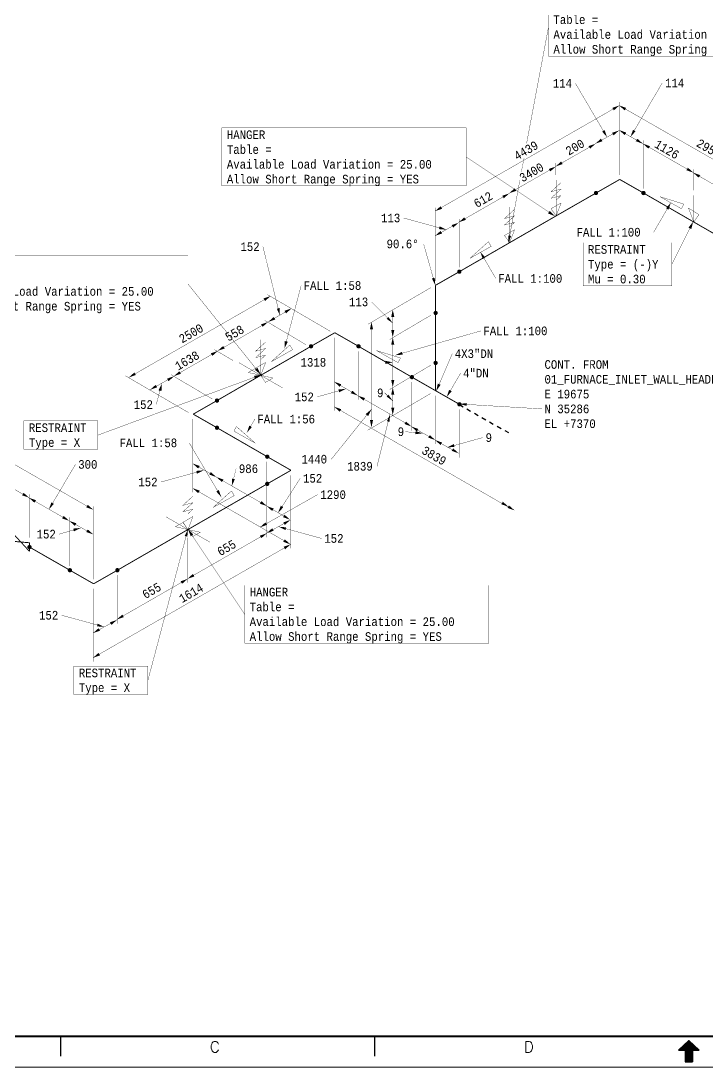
# Model space of a CAD drawing. Header units: millimetres. Extents: x 0 to 841, y 0 to 594.
# Drawn here: x 204.5 to 427, y 0 to 339.2 of the extents above; entities that cross this region are included whole.
import ezdxf

# ---------------------------------------------------------------- set-up
doc = ezdxf.new("R2010")
doc.units = ezdxf.units.MM
for name, color, linetype in [('_TITLE BLOCK', 7, 'Continuous'), ('DIM-LINES', 7, 'Continuous'), ('DIM-TEXT', 7, 'Continuous'), ('FITTINGS', 7, 'Continuous'), ('ISO-TEXT', 7, 'Continuous'), ('PIPE', 7, 'Continuous'), ('WELDS', 7, 'Continuous'), ('타이틀', 7, 'Continuous')]:
    doc.layers.add(name, color=color, linetype=linetype)
doc.styles.add('CG', font='romans.shx')
doc.styles.add('MONOTXT', font='monotxt.shx', dxfattribs={"height": 2.4})

# ---------------------------------------------------------------- blocks, each defined once
blk = doc.blocks.new('[SH1] A1 FORMAT')
at = {"color": 0}
for p, q in [((1407.9, 6.84), (1411.75, 6.84)), ((1407.97, 6.91), (1411.67, 6.91)), ((1408.05, 6.98), (1411.6, 6.98)), ((1408.12, 7.05), (1411.53, 7.05)), ((1408.19, 7.12), (1411.45, 7.12)), ((1408.27, 7.19), (1411.38, 7.19)), ((1408.34, 7.26), (1411.3, 7.26)), ((1408.42, 7.33), (1411.23, 7.33)), ((1408.49, 7.4), (1411.16, 7.4)), ((1408.56, 7.47), (1411.08, 7.47)), ((1408.64, 7.54), (1411.01, 7.54)), ((1408.71, 7.61), (1410.93, 7.61)), ((1408.79, 7.68), (1410.86, 7.68)), ((1408.86, 7.75), (1410.79, 7.75)), ((1408.93, 7.82), (1410.71, 7.82)), ((1409.01, 7.89), (1410.64, 7.89)), ((1409.08, 7.96), (1410.57, 7.96)), ((1409.15, 8.03), (1410.49, 8.03)), ((1409.23, 8.1), (1410.42, 8.1)), ((1409.3, 8.17), (1410.34, 8.17)), ((1409.38, 8.24), (1410.27, 8.24)), ((1409.45, 8.31), (1410.2, 8.31)), ((1409.52, 8.38), (1410.12, 8.38)), ((1409.6, 8.45), (1410.05, 8.45)), ((1409.67, 8.52), (1409.98, 8.52)), ((1409.74, 8.59), (1409.9, 8.59)), ((1409.82, 8.65), (1409.83, 8.65)), ((1406.57, 5.58), (1413.08, 5.58)), ((1406.64, 5.65), (1413, 5.65)), ((1406.72, 5.72), (1412.93, 5.72)), ((1406.79, 5.79), (1412.85, 5.79)), ((1406.87, 5.86), (1412.78, 5.86)), ((1406.94, 5.93), (1412.71, 5.93)), ((1407.01, 6), (1412.63, 6)), ((1407.09, 6.07), (1412.56, 6.07)), ((1407.16, 6.14), (1412.48, 6.14)), ((1407.24, 6.21), (1412.41, 6.21)), ((1407.31, 6.28), (1412.34, 6.28)), ((1407.38, 6.35), (1412.26, 6.35)), ((1407.46, 6.42), (1412.19, 6.42)), ((1407.53, 6.49), (1412.12, 6.49)), ((1407.6, 6.56), (1412.04, 6.56)), ((1407.68, 6.63), (1411.97, 6.63)), ((1407.75, 6.7), (1411.89, 6.7)), ((1407.83, 6.77), (1411.82, 6.77)), ((1408.6, 5.51), (1411.05, 5.51)), ((1408.6, 5.44), (1411.05, 5.44)), ((1408.6, 5.37), (1411.05, 5.37)), ((1408.6, 5.3), (1411.05, 5.3)), ((1408.6, 5.23), (1411.05, 5.23)), ((1408.6, 5.16), (1411.05, 5.16)), ((1408.6, 5.09), (1411.05, 5.09)), ((1408.6, 5.02), (1411.05, 5.02)), ((1408.6, 4.95), (1411.05, 4.95)), ((1408.6, 4.88), (1411.05, 4.88)), ((1408.6, 4.81), (1411.05, 4.81)), ((1408.6, 4.74), (1411.05, 4.74)), ((1408.6, 4.67), (1411.05, 4.67)), ((1408.6, 4.6), (1411.05, 4.6)), ((1408.6, 4.53), (1411.05, 4.53)), ((1408.6, 4.46), (1411.05, 4.46)), ((1408.6, 4.39), (1411.05, 4.39)), ((1408.6, 4.32), (1411.05, 4.32)), ((1408.6, 4.25), (1411.05, 4.25)), ((1408.6, 4.18), (1411.05, 4.18)), ((1408.6, 4.11), (1411.05, 4.11)), ((1408.6, 4.04), (1411.05, 4.04)), ((1408.6, 3.97), (1411.05, 3.97)), ((1408.6, 3.9), (1411.05, 3.9)), ((1408.6, 3.83), (1411.05, 3.83)), ((1408.6, 3.76), (1411.05, 3.76)), ((1408.6, 3.69), (1411.05, 3.69)), ((1408.6, 3.62), (1411.05, 3.62)), ((1408.6, 3.55), (1411.05, 3.55)), ((1408.6, 3.48), (1411.05, 3.48)), ((1408.6, 3.41), (1411.05, 3.41)), ((1408.6, 3.34), (1411.05, 3.34)), ((1408.6, 3.27), (1411.05, 3.27)), ((1408.6, 3.2), (1411.05, 3.2)), ((1408.6, 3.13), (1411.05, 3.13)), ((1408.6, 3.06), (1411.05, 3.06)), ((1408.6, 2.99), (1411.05, 2.99)), ((1408.6, 2.92), (1411.05, 2.92)), ((1408.6, 2.85), (1411.05, 2.85)), ((1408.6, 2.78), (1411.05, 2.78)), ((1408.6, 2.71), (1411.05, 2.71)), ((1408.6, 2.64), (1411.05, 2.64)), ((1408.6, 2.57), (1411.05, 2.57)), ((1408.6, 2.5), (1411.05, 2.5)), ((1408.6, 2.43), (1411.05, 2.43)), ((1408.6, 2.36), (1411.05, 2.36)), ((1408.6, 2.29), (1411.05, 2.29)), ((1408.6, 2.22), (1411.05, 2.22)), ((1408.6, 2.15), (1411.05, 2.15)), ((1408.6, 2.08), (1411.05, 2.08)), ((1408.6, 2.01), (1411.05, 2.01)), ((1408.6, 1.94), (1411.05, 1.94)), ((1408.6, 1.87), (1411.05, 1.87)), ((1408.6, 1.8), (1411.05, 1.8)), ((1408.6, 1.73), (1411.05, 1.73))]:
    blk.add_line(p, q, dxfattribs=at)
at = {"layer": '_TITLE BLOCK', "lineweight": 40}
blk.add_line((1002.54, 9.99), (1817.11, 9.99), dxfattribs=at)
at = {"layer": '_TITLE BLOCK', "linetype": 'Continuous', "lineweight": 0}
for p, q in [((988.72, 0), (1829.72, 0)), ((1829.72, 0), (989.93, 0))]:
    blk.add_line(p, q, dxfattribs=at)
at = {"layer": '타이틀', "color": 7}
for p, q in [((1206.18, 3.57), (1206.18, 9.99)), ((1308, 3.57), (1308, 9.99)), ((1409.82, 8.66), (1406.5, 5.51)), ((1409.82, 8.66), (1413.14, 5.51)), ((1406.5, 5.51), (1408.6, 5.51)), ((1408.6, 5.51), (1408.6, 1.67)), ((1411.05, 5.51), (1411.05, 1.67)), ((1411.05, 5.51), (1413.14, 5.51))]:
    blk.add_line(p, q, dxfattribs=at)
at = {"layer": '타이틀', "color": 7, "style": 'CG'}
for s, p in [('C', (1254.51, 4.73, 0)), ('D', (1356.34, 4.73, 0))]:
    blk.add_text(s, height=3.6, dxfattribs=at).set_placement(p)
blk = doc.blocks.new('block1')
at = {"layer": 'ISO-TEXT'}
blk.add_hatch(color=256, dxfattribs=at).paths.add_polyline_path([(0, -0.001), (2.4, 0.299), (2.4, -0.601)])
at = {"layer": 'ISO-TEXT', "linetype": 'ByBlock', "const_width": 0.1}
blk.add_lwpolyline([(26.8, -1.6), (0, 0)], dxfattribs=at)
blk = doc.blocks.new('block2')
at = {"layer": 'ISO-TEXT', "style": 'MONOTXT', "width": 0.8571}
for s, p in [('E 19675', (0, 0)), ('N 35286', (0, -4.8)), ('EL +7370', (0, -9.6))]:
    blk.add_text(s, height=2.8, dxfattribs=at).set_placement(p)
blk = doc.blocks.new('block3')
at = {"layer": 'ISO-TEXT'}
blk.add_hatch(color=256, dxfattribs=at).paths.add_polyline_path([(0, -0.001), (0.8, 2.299), (1.6, 1.799)])
at = {"layer": 'ISO-TEXT', "linetype": 'ByBlock', "const_width": 0.1}
blk.add_lwpolyline([(4.5, 7.7), (0, 0)], dxfattribs=at)
blk = doc.blocks.new('block4')
at = {"layer": 'ISO-TEXT'}
blk.add_hatch(color=256, dxfattribs=at).paths.add_polyline_path([(0, -0.001), (0.5, 2.399), (1.4, 1.999)])
at = {"layer": 'ISO-TEXT', "linetype": 'ByBlock', "const_width": 0.1}
blk.add_lwpolyline([(5.2, 12.1), (0, 0)], dxfattribs=at)
blk = doc.blocks.new('block5')
at = {"layer": 'ISO-TEXT'}
blk.add_hatch(color=256, dxfattribs=at).paths.add_polyline_path([(0, -0.001), (-1.1, 2.199), (-0.2, 2.399)])
at = {"layer": 'ISO-TEXT', "linetype": 'ByBlock', "const_width": 0.1}
blk.add_lwpolyline([(-3.8, 13.4), (0, 0)], dxfattribs=at)
blk = doc.blocks.new('block6')
at = {"layer": 'ISO-TEXT'}
blk.add_hatch(color=256, dxfattribs=at).paths.add_polyline_path([(0, -0.001), (1.6, -1.801), (0.8, -2.301)])
at = {"layer": 'ISO-TEXT', "linetype": 'ByBlock', "const_width": 0.1}
blk.add_lwpolyline([(5, -8.6), (0, 0)], dxfattribs=at)
blk = doc.blocks.new('block7')
at = {"layer": 'ISO-TEXT'}
blk.add_hatch(color=256, dxfattribs=at).paths.add_polyline_path([(0, 0), (-0.8, -2.3), (-1.6, -1.8)])
at = {"layer": 'ISO-TEXT', "linetype": 'ByBlock', "const_width": 0.1}
blk.add_lwpolyline([(-5.6, -9.599), (0, 0)], dxfattribs=at)
blk = doc.blocks.new('block20')
at = {"layer": 'ISO-TEXT'}
blk.add_hatch(color=256, dxfattribs=at).paths.add_polyline_path([(0, -0.001), (2.2, 1.099), (2.4, 0.199)])
at = {"layer": 'ISO-TEXT', "linetype": 'ByBlock', "const_width": 0.1}
blk.add_lwpolyline([(27.8, 7.9), (0, 0)], dxfattribs=at)
blk = doc.blocks.new('block21')
at = {"layer": 'ISO-TEXT'}
blk.add_hatch(color=256, dxfattribs=at).paths.add_polyline_path([(0, -0.001), (0.1, 2.399), (1.1, 2.199)])
at = {"layer": 'ISO-TEXT', "linetype": 'ByBlock', "const_width": 0.1}
blk.add_lwpolyline([(5.4, 20.4), (0, 0)], dxfattribs=at)
blk = doc.blocks.new('block22')
at = {"layer": 'ISO-TEXT'}
blk.add_hatch(color=256, dxfattribs=at).paths.add_polyline_path([(0, -0.001), (0.8, 2.299), (1.6, 1.799)])
at = {"layer": 'ISO-TEXT', "linetype": 'ByBlock', "const_width": 0.1}
blk.add_lwpolyline([(2.6, 4.4), (0, 0)], dxfattribs=at)
blk = doc.blocks.new('block23')
at = {"layer": 'ISO-TEXT'}
blk.add_hatch(color=256, dxfattribs=at).paths.add_polyline_path([(-0.001, -0.001), (-1.601, 1.799), (-0.801, 2.299)])
at = {"layer": 'ISO-TEXT', "linetype": 'ByBlock', "const_width": 0.1}
blk.add_lwpolyline([(-10.401, 17.6), (0, 0)], dxfattribs=at)
blk = doc.blocks.new('block31')
at = {"layer": 'ISO-TEXT', "linetype": 'ByBlock', "const_width": 0.1}
for points in [[(13, 69.999), (5.9, 32.299)], [(5.1, 27.599), (4.2, 23.099)], [(3.7, 20.299), (0, 0)]]:
    blk.add_lwpolyline(points, dxfattribs=at)
blk = doc.blocks.new('block32')
at = {"layer": 'PIPE', "linetype": 'ByBlock', "const_width": 0.3}
for points in [[(-7.7, 13.4), (-7.7, 4.4)], [(-15.4, 8.8), (-7.7, 4.4)], [(-7.7, 4.4), (0, 0)]]:
    blk.add_lwpolyline(points, dxfattribs=at)
at = {"flags": 1}
for tag in ['Tag', 'UCI', 'Pipe Ref', 'Description', 'Key']:
    blk.add_attdef(tag, (0, 0), '', height=1, dxfattribs=at)
blk = doc.blocks.new('block33')
at = {"layer": 'PIPE', "linetype": 'ByBlock', "const_width": 0.3}
blk.add_lwpolyline([(0, 1.094), (0, 0)], dxfattribs=at)
at = {"flags": 1}
for tag in ['Tag', 'UCI', 'Pipe Ref', 'Description', 'Key']:
    blk.add_attdef(tag, (0, 0), '', height=1, dxfattribs=at)
blk = doc.blocks.new('block34')
at = {"layer": 'PIPE', "linetype": 'ByBlock', "const_width": 0.3}
blk.add_lwpolyline([(0, 15.106), (0, 0)], dxfattribs=at)
at = {"flags": 1}
for tag in ['Tag', 'UCI', 'Pipe Ref', 'Description', 'Key']:
    blk.add_attdef(tag, (0, 0), '', height=1, dxfattribs=at)
blk = doc.blocks.new('block35')
at = {"layer": 'PIPE', "linetype": 'ByBlock', "const_width": 0.3}
for points in [[(7.7, 13.4), (0, 9)], [(0, 9), (0, 0)]]:
    blk.add_lwpolyline(points, dxfattribs=at)
at = {"flags": 1}
for tag in ['Tag', 'UCI', 'Pipe Ref', 'Description', 'Key']:
    blk.add_attdef(tag, (0, 0), '', height=1, dxfattribs=at)
blk = doc.blocks.new('block36')
at = {"layer": 'PIPE', "linetype": 'ByBlock', "const_width": 0.3}
blk.add_lwpolyline([(16.3, 9.4), (0, 0)], dxfattribs=at)
at = {"flags": 1}
for tag in ['Tag', 'UCI', 'Pipe Ref', 'Description', 'Key']:
    blk.add_attdef(tag, (0, 0), '', height=1, dxfattribs=at)
blk = doc.blocks.new('block37')
at = {"linetype": 'ByBlock', "const_width": 0.1}
for points in [[(1.6, 10.8), (-1.7, 7.8)], [(0, 11.6), (0, 0)], [(1.6, 8.7), (-1.7, 5.7)], [(-1.7, 7.8), (1.6, 8.7)], [(-1.7, 5.7), (1.6, 6.6)], [(1.6, 4.2), (-1.7, 2.3)], [(1.6, 6.6), (0, 5.1)], [(0, 0), (1.6, 4.2)], [(-1.7, 2.3), (0, 0)]]:
    blk.add_lwpolyline(points, dxfattribs=at)
at = {"flags": 1}
for tag in ['Tag', 'UCI', 'Pipe Ref', 'Description', 'Key']:
    blk.add_attdef(tag, (0, 0), '', height=1, dxfattribs=at)
blk = doc.blocks.new('block38')
at = {"layer": 'PIPE', "linetype": 'ByBlock', "const_width": 0.3}
blk.add_lwpolyline([(15.1, 8.7), (0, 0)], dxfattribs=at)
at = {"flags": 1}
for tag in ['Tag', 'UCI', 'Pipe Ref', 'Description', 'Key']:
    blk.add_attdef(tag, (0, 0), '', height=1, dxfattribs=at)
blk = doc.blocks.new('block39')
at = {"linetype": 'ByBlock', "const_width": 0.1}
for points in [[(1.6, 10.8), (-1.7, 7.8)], [(0, 11.6), (0, 0)], [(1.6, 8.7), (-1.7, 5.7)], [(-1.7, 7.8), (1.6, 8.7)], [(-1.7, 5.7), (1.6, 6.6)], [(1.6, 4.2), (-1.7, 2.3)], [(1.6, 6.6), (0, 5.1)], [(0, 0), (1.6, 4.2)], [(-1.7, 2.3), (0, 0)]]:
    blk.add_lwpolyline(points, dxfattribs=at)
at = {"flags": 1}
for tag in ['Tag', 'UCI', 'Pipe Ref', 'Description', 'Key']:
    blk.add_attdef(tag, (0, 0), '', height=1, dxfattribs=at)
blk = doc.blocks.new('block40')
at = {"layer": 'PIPE', "linetype": 'ByBlock', "const_width": 0.3}
blk.add_lwpolyline([(12.9, 7.4), (0, 0)], dxfattribs=at)
at = {"flags": 1}
for tag in ['Tag', 'UCI', 'Pipe Ref', 'Description', 'Key']:
    blk.add_attdef(tag, (0, 0), '', height=1, dxfattribs=at)
blk = doc.blocks.new('block41')
at = {"layer": 'PIPE', "linetype": 'ByBlock', "const_width": 0.3}
for points in [[(7.7, 4.4), (0, 0)], [(15.4, 0), (7.7, 4.4)]]:
    blk.add_lwpolyline(points, dxfattribs=at)
at = {"flags": 1}
for tag in ['Tag', 'UCI', 'Pipe Ref', 'Description', 'Key']:
    blk.add_attdef(tag, (0, 0), '', height=1, dxfattribs=at)
blk = doc.blocks.new('block42')
at = {"layer": 'PIPE', "linetype": 'ByBlock', "const_width": 0.3}
blk.add_lwpolyline([(16.3, -9.4), (0, 0)], dxfattribs=at)
at = {"flags": 1}
for tag in ['Tag', 'UCI', 'Pipe Ref', 'Description', 'Key']:
    blk.add_attdef(tag, (0, 0), '', height=1, dxfattribs=at)
blk = doc.blocks.new('block43')
at = {"linetype": 'ByBlock', "const_width": 0.1}
for points in [[(0, 8.7), (0, 0)], [(-1.7, 4.5), (0, 0)], [(1.7, 2.4), (-1.7, 4.5)], [(0, 0), (1.7, 2.4)]]:
    blk.add_lwpolyline(points, dxfattribs=at)
at = {"flags": 1}
for tag in ['Tag', 'UCI', 'Pipe Ref', 'Description', 'Key']:
    blk.add_attdef(tag, (0, 0), '', height=1, dxfattribs=at)
blk = doc.blocks.new('block44')
at = {"layer": 'PIPE', "linetype": 'ByBlock', "const_width": 0.3}
blk.add_lwpolyline([(13.4, -7.7), (0, 0)], dxfattribs=at)
at = {"flags": 1}
for tag in ['Tag', 'UCI', 'Pipe Ref', 'Description', 'Key']:
    blk.add_attdef(tag, (0, 0), '', height=1, dxfattribs=at)
blk = doc.blocks.new('block86')
at = {"layer": 'PIPE', "linetype": 'ByBlock', "const_width": 0.3}
blk.add_lwpolyline([(-17.3, 10), (0, 0)], dxfattribs=at)
at = {"flags": 1}
for tag in ['Tag', 'UCI', 'Pipe Ref', 'Description', 'Key']:
    blk.add_attdef(tag, (0, 0), '', height=1, dxfattribs=at)
blk = doc.blocks.new('block87')
at = {"layer": 'PIPE', "linetype": 'ByBlock', "const_width": 0.3}
for points in [[(-15.4, 0), (-7.7, 4.4)], [(-7.7, 4.4), (0, 0)]]:
    blk.add_lwpolyline(points, dxfattribs=at)
at = {"flags": 1}
for tag in ['Tag', 'UCI', 'Pipe Ref', 'Description', 'Key']:
    blk.add_attdef(tag, (0, 0), '', height=1, dxfattribs=at)
blk = doc.blocks.new('block88')
at = {"layer": 'PIPE', "linetype": 'ByBlock', "const_width": 0.3}
blk.add_lwpolyline([(-16.3, -9.4), (0, 0)], dxfattribs=at)
at = {"flags": 1}
for tag in ['Tag', 'UCI', 'Pipe Ref', 'Description', 'Key']:
    blk.add_attdef(tag, (0, 0), '', height=1, dxfattribs=at)
blk = doc.blocks.new('block89')
at = {"linetype": 'ByBlock', "const_width": 0.1}
for points in [[(1.5, -2.3), (0, 0)], [(0, 0), (4, -0.9)], [(7.1, -4.1), (0, 0)], [(4, -0.9), (1.5, -2.3)]]:
    blk.add_lwpolyline(points, dxfattribs=at)
at = {"flags": 1}
for tag in ['Tag', 'UCI', 'Pipe Ref', 'Description', 'Key']:
    blk.add_attdef(tag, (0, 0), '', height=1, dxfattribs=at)
blk = doc.blocks.new('block90')
at = {"linetype": 'ByBlock', "const_width": 0.1}
for points in [[(-7.1, 4.1), (0, 0)], [(-1.6, 2.3), (-4.1, 0.9)], [(-4.1, 0.9), (0, 0)], [(0, 0), (-1.6, 2.3)]]:
    blk.add_lwpolyline(points, dxfattribs=at)
at = {"flags": 1}
for tag in ['Tag', 'UCI', 'Pipe Ref', 'Description', 'Key']:
    blk.add_attdef(tag, (0, 0), '', height=1, dxfattribs=at)
blk = doc.blocks.new('block91')
at = {"linetype": 'ByBlock', "const_width": 0.1}
for points in [[(1.6, 10.8), (-1.7, 7.8)], [(0, 11.6), (0, 0)], [(1.6, 8.7), (-1.7, 5.7)], [(-1.7, 7.8), (1.6, 8.7)], [(-1.7, 5.7), (1.6, 6.6)], [(1.6, 4.2), (-1.7, 2.3)], [(1.6, 6.6), (0, 5.1)], [(0, 0), (1.6, 4.2)], [(-1.7, 2.3), (0, 0)]]:
    blk.add_lwpolyline(points, dxfattribs=at)
at = {"flags": 1}
for tag in ['Tag', 'UCI', 'Pipe Ref', 'Description', 'Key']:
    blk.add_attdef(tag, (0, 0), '', height=1, dxfattribs=at)
blk = doc.blocks.new('block92')
at = {"layer": 'PIPE', "linetype": 'ByBlock', "const_width": 0.3}
blk.add_lwpolyline([(-14.2, -8.2), (0, 0)], dxfattribs=at)
at = {"flags": 1}
for tag in ['Tag', 'UCI', 'Pipe Ref', 'Description', 'Key']:
    blk.add_attdef(tag, (0, 0), '', height=1, dxfattribs=at)
blk = doc.blocks.new('block93')
at = {"layer": 'PIPE', "linetype": 'ByBlock', "const_width": 0.3}
for points in [[(-7.7, -4.4), (0, 0)], [(0, -8.8), (-7.7, -4.4)]]:
    blk.add_lwpolyline(points, dxfattribs=at)
at = {"flags": 1}
for tag in ['Tag', 'UCI', 'Pipe Ref', 'Description', 'Key']:
    blk.add_attdef(tag, (0, 0), '', height=1, dxfattribs=at)
blk = doc.blocks.new('block94')
at = {"layer": 'PIPE', "linetype": 'ByBlock', "const_width": 0.3}
blk.add_lwpolyline([(16.3, -9.4), (0, 0)], dxfattribs=at)
at = {"flags": 1}
for tag in ['Tag', 'UCI', 'Pipe Ref', 'Description', 'Key']:
    blk.add_attdef(tag, (0, 0), '', height=1, dxfattribs=at)
blk = doc.blocks.new('block95')
at = {"layer": 'PIPE', "linetype": 'ByBlock', "const_width": 0.3}
for points in [[(7.7, -4.4), (0, 0)], [(0, -8.8), (7.7, -4.4)]]:
    blk.add_lwpolyline(points, dxfattribs=at)
at = {"flags": 1}
for tag in ['Tag', 'UCI', 'Pipe Ref', 'Description', 'Key']:
    blk.add_attdef(tag, (0, 0), '', height=1, dxfattribs=at)
blk = doc.blocks.new('block96')
at = {"layer": 'PIPE', "linetype": 'ByBlock', "const_width": 0.3}
blk.add_lwpolyline([(-25.7, -14.8), (0, 0)], dxfattribs=at)
at = {"flags": 1}
for tag in ['Tag', 'UCI', 'Pipe Ref', 'Description', 'Key']:
    blk.add_attdef(tag, (0, 0), '', height=1, dxfattribs=at)
blk = doc.blocks.new('block97')
at = {"linetype": 'ByBlock', "const_width": 0.1}
for points in [[(1.5, -2.3), (0, 0)], [(0, 0), (4, -0.9)], [(7.1, -4.1), (0, 0)], [(4, -0.9), (1.5, -2.3)]]:
    blk.add_lwpolyline(points, dxfattribs=at)
at = {"flags": 1}
for tag in ['Tag', 'UCI', 'Pipe Ref', 'Description', 'Key']:
    blk.add_attdef(tag, (0, 0), '', height=1, dxfattribs=at)
blk = doc.blocks.new('block98')
at = {"linetype": 'ByBlock', "const_width": 0.1}
for points in [[(-7.1, 4.1), (0, 0)], [(-1.6, 2.3), (-4.1, 0.9)], [(-4.1, 0.9), (0, 0)], [(0, 0), (-1.6, 2.3)]]:
    blk.add_lwpolyline(points, dxfattribs=at)
at = {"flags": 1}
for tag in ['Tag', 'UCI', 'Pipe Ref', 'Description', 'Key']:
    blk.add_attdef(tag, (0, 0), '', height=1, dxfattribs=at)
blk = doc.blocks.new('block99')
at = {"linetype": 'ByBlock', "const_width": 0.1}
for points in [[(1.6, 10.8), (-1.7, 7.8)], [(0, 11.6), (0, 0)], [(1.6, 8.7), (-1.7, 5.7)], [(-1.7, 7.8), (1.6, 8.7)], [(-1.7, 5.7), (1.6, 6.6)], [(1.6, 4.2), (-1.7, 2.3)], [(1.6, 6.6), (0, 5.1)], [(0, 0), (1.6, 4.2)], [(-1.7, 2.3), (0, 0)]]:
    blk.add_lwpolyline(points, dxfattribs=at)
at = {"flags": 1}
for tag in ['Tag', 'UCI', 'Pipe Ref', 'Description', 'Key']:
    blk.add_attdef(tag, (0, 0), '', height=1, dxfattribs=at)
blk = doc.blocks.new('block100')
at = {"layer": 'PIPE', "linetype": 'ByBlock', "const_width": 0.3}
blk.add_lwpolyline([(-17.481, -10.076), (0, 0)], dxfattribs=at)
at = {"flags": 1}
for tag in ['Tag', 'UCI', 'Pipe Ref', 'Description', 'Key']:
    blk.add_attdef(tag, (0, 0), '', height=1, dxfattribs=at)
blk = doc.blocks.new('block101')
at = {"layer": 'PIPE', "linetype": 'ByBlock', "const_width": 0.3}
blk.add_lwpolyline([(-5.419, -3.124), (0, 0)], dxfattribs=at)
at = {"flags": 1}
for tag in ['Tag', 'UCI', 'Pipe Ref', 'Description', 'Key']:
    blk.add_attdef(tag, (0, 0), '', height=1, dxfattribs=at)
blk = doc.blocks.new('block102')
at = {"layer": 'PIPE', "linetype": 'ByBlock', "const_width": 0.3}
for points in [[(-15.4, 0), (-7.7, -4.4)], [(-7.7, -4.4), (0, 0)]]:
    blk.add_lwpolyline(points, dxfattribs=at)
at = {"flags": 1}
for tag in ['Tag', 'UCI', 'Pipe Ref', 'Description', 'Key']:
    blk.add_attdef(tag, (0, 0), '', height=1, dxfattribs=at)
blk = doc.blocks.new('block103')
at = {"layer": 'PIPE', "linetype": 'ByBlock', "const_width": 0.3}
blk.add_lwpolyline([(-13.1, 7.5), (0, 0)], dxfattribs=at)
at = {"flags": 1}
for tag in ['Tag', 'UCI', 'Pipe Ref', 'Description', 'Key']:
    blk.add_attdef(tag, (0, 0), '', height=1, dxfattribs=at)
blk = doc.blocks.new('block104')
at = {"layer": 'FITTINGS', "linetype": 'ByBlock', "const_width": 0.3}
for points in [[(-5.7, 4.8), (-5.7, 1.9)], [(0, -1.4), (-5.7, 4.8)], [(-5.7, 1.9), (0, 1.4)], [(0, 1.4), (0, 0)], [(0, 0), (0, -1.4)]]:
    blk.add_lwpolyline(points, dxfattribs=at)
at = {"flags": 1}
for tag in ['Tag', 'UCI', 'Pipe Ref', 'Description', 'Key']:
    blk.add_attdef(tag, (0, 0), '', height=1, dxfattribs=at)
blk = doc.blocks.new('block134')
at = {"layer": 'WELDS'}
h = blk.add_hatch(color=256, dxfattribs=at)
edge = h.paths.add_edge_path(flags=0)
edge.add_arc((0, 0), 0.7, 0, 360)
at = {"flags": 1}
for tag in ['Tag', 'UCI', 'Pipe Ref', 'Description', 'Key']:
    blk.add_attdef(tag, (0, 0), '', height=1, dxfattribs=at)
blk = doc.blocks.new('block135')
at = {"layer": 'WELDS'}
h = blk.add_hatch(color=256, dxfattribs=at)
edge = h.paths.add_edge_path(flags=0)
edge.add_arc((0, 0), 0.7, 0, 360)
at = {"flags": 1}
for tag in ['Tag', 'UCI', 'Pipe Ref', 'Description', 'Key']:
    blk.add_attdef(tag, (0, 0), '', height=1, dxfattribs=at)
blk = doc.blocks.new('block136')
at = {"layer": 'WELDS'}
h = blk.add_hatch(color=256, dxfattribs=at)
edge = h.paths.add_edge_path(flags=0)
edge.add_arc((0, 0), 0.7, 0, 360)
at = {"flags": 1}
for tag in ['Tag', 'UCI', 'Pipe Ref', 'Description', 'Key']:
    blk.add_attdef(tag, (0, 0), '', height=1, dxfattribs=at)
blk = doc.blocks.new('block137')
at = {"layer": 'WELDS'}
h = blk.add_hatch(color=256, dxfattribs=at)
edge = h.paths.add_edge_path(flags=0)
edge.add_arc((0, 0), 0.7, 0, 360)
at = {"flags": 1}
for tag in ['Tag', 'UCI', 'Pipe Ref', 'Description', 'Key']:
    blk.add_attdef(tag, (0, 0), '', height=1, dxfattribs=at)
blk = doc.blocks.new('block138')
at = {"layer": 'WELDS'}
h = blk.add_hatch(color=256, dxfattribs=at)
edge = h.paths.add_edge_path(flags=0)
edge.add_arc((0, 0), 0.7, 0, 360)
at = {"flags": 1}
for tag in ['Tag', 'UCI', 'Pipe Ref', 'Description', 'Key']:
    blk.add_attdef(tag, (0, 0), '', height=1, dxfattribs=at)
blk = doc.blocks.new('block139')
at = {"layer": 'WELDS'}
h = blk.add_hatch(color=256, dxfattribs=at)
edge = h.paths.add_edge_path(flags=0)
edge.add_arc((0, 0), 0.7, 0, 360)
at = {"flags": 1}
for tag in ['Tag', 'UCI', 'Pipe Ref', 'Description', 'Key']:
    blk.add_attdef(tag, (0, 0), '', height=1, dxfattribs=at)
blk = doc.blocks.new('block165')
at = {"layer": 'WELDS'}
h = blk.add_hatch(color=256, dxfattribs=at)
edge = h.paths.add_edge_path(flags=0)
edge.add_arc((0, 0), 0.7, 0, 360)
at = {"flags": 1}
for tag in ['Tag', 'UCI', 'Pipe Ref', 'Description', 'Key']:
    blk.add_attdef(tag, (0, 0), '', height=1, dxfattribs=at)
blk = doc.blocks.new('block166')
at = {"layer": 'WELDS'}
h = blk.add_hatch(color=256, dxfattribs=at)
edge = h.paths.add_edge_path(flags=0)
edge.add_arc((0, 0), 0.7, 0, 360)
at = {"flags": 1}
for tag in ['Tag', 'UCI', 'Pipe Ref', 'Description', 'Key']:
    blk.add_attdef(tag, (0, 0), '', height=1, dxfattribs=at)
blk = doc.blocks.new('block167')
at = {"layer": 'WELDS'}
h = blk.add_hatch(color=256, dxfattribs=at)
edge = h.paths.add_edge_path(flags=0)
edge.add_arc((0, 0), 0.7, 0, 360)
at = {"flags": 1}
for tag in ['Tag', 'UCI', 'Pipe Ref', 'Description', 'Key']:
    blk.add_attdef(tag, (0, 0), '', height=1, dxfattribs=at)
blk = doc.blocks.new('block168')
at = {"layer": 'WELDS'}
h = blk.add_hatch(color=256, dxfattribs=at)
edge = h.paths.add_edge_path(flags=0)
edge.add_arc((0, 0), 0.7, 0, 360)
at = {"flags": 1}
for tag in ['Tag', 'UCI', 'Pipe Ref', 'Description', 'Key']:
    blk.add_attdef(tag, (0, 0), '', height=1, dxfattribs=at)
blk = doc.blocks.new('block169')
at = {"layer": 'WELDS'}
h = blk.add_hatch(color=256, dxfattribs=at)
edge = h.paths.add_edge_path(flags=0)
edge.add_arc((0, 0), 0.7, 0, 360)
at = {"flags": 1}
for tag in ['Tag', 'UCI', 'Pipe Ref', 'Description', 'Key']:
    blk.add_attdef(tag, (0, 0), '', height=1, dxfattribs=at)
blk = doc.blocks.new('block170')
at = {"layer": 'WELDS'}
h = blk.add_hatch(color=256, dxfattribs=at)
edge = h.paths.add_edge_path(flags=0)
edge.add_arc((0, 0), 0.7, 0, 360)
at = {"flags": 1}
for tag in ['Tag', 'UCI', 'Pipe Ref', 'Description', 'Key']:
    blk.add_attdef(tag, (0, 0), '', height=1, dxfattribs=at)
blk = doc.blocks.new('block171')
at = {"layer": 'WELDS'}
h = blk.add_hatch(color=256, dxfattribs=at)
edge = h.paths.add_edge_path(flags=0)
edge.add_arc((0, 0), 0.7, 0, 360)
at = {"flags": 1}
for tag in ['Tag', 'UCI', 'Pipe Ref', 'Description', 'Key']:
    blk.add_attdef(tag, (0, 0), '', height=1, dxfattribs=at)
blk = doc.blocks.new('block172')
at = {"layer": 'WELDS'}
h = blk.add_hatch(color=256, dxfattribs=at)
edge = h.paths.add_edge_path(flags=0)
edge.add_arc((0, 0), 0.7, 0, 360)
at = {"flags": 1}
for tag in ['Tag', 'UCI', 'Pipe Ref', 'Description', 'Key']:
    blk.add_attdef(tag, (0, 0), '', height=1, dxfattribs=at)
blk = doc.blocks.new('block173')
at = {"layer": 'WELDS'}
h = blk.add_hatch(color=256, dxfattribs=at)
edge = h.paths.add_edge_path(flags=0)
edge.add_arc((0, 0), 0.7, 0, 360)
at = {"flags": 1}
for tag in ['Tag', 'UCI', 'Pipe Ref', 'Description', 'Key']:
    blk.add_attdef(tag, (0, 0), '', height=1, dxfattribs=at)
blk = doc.blocks.new('block174')
at = {"layer": 'WELDS'}
h = blk.add_hatch(color=256, dxfattribs=at)
edge = h.paths.add_edge_path(flags=0)
edge.add_arc((0, 0), 0.7, 0, 360)
at = {"flags": 1}
for tag in ['Tag', 'UCI', 'Pipe Ref', 'Description', 'Key']:
    blk.add_attdef(tag, (0, 0), '', height=1, dxfattribs=at)
blk = doc.blocks.new('block189')
at = {"layer": 'ISO-TEXT'}
blk.add_hatch(color=256, dxfattribs=at).paths.add_polyline_path([(-92.2, -60.6), (-92.2, -58.2), (-91.3, -58.3)])
at = {"layer": 'ISO-TEXT', "const_width": 0.1}
blk.add_lwpolyline([(-79.2, 0), (-79.2, 18.8), (0, 18.8), (0, 0)], close=True, dxfattribs=at)
at = {"flags": 1}
for tag in ['Pipe Ref', 'Description']:
    blk.add_attdef(tag, (0, 0), '', height=1, dxfattribs=at)
at = {"layer": 'ISO-TEXT', "style": 'MONOTXT', "width": 0.8571}
for s, p in [('HANGER', (-77.599, 15.201)), ('Table =', (-77.599, 10.401)), ('Available Load Variation = 25.00', (-77.599, 5.601)), ('Allow Short Range Spring = YES', (-77.599, 0.801))]:
    blk.add_text(s, height=2.8, dxfattribs=at).set_placement(p)
blk = doc.blocks.new('block190')
at = {"layer": 'ISO-TEXT'}
blk.add_hatch(color=256, dxfattribs=at).paths.add_polyline_path([(28.8, -9.8), (26.5, -8.9), (27.1, -8.1)])
at = {"layer": 'ISO-TEXT', "const_width": 0.1}
blk.add_lwpolyline([(-79.2, 0), (-79.2, 18.8), (0, 18.8), (0, 0)], close=True, dxfattribs=at)
at = {"flags": 1}
for tag in ['Pipe Ref', 'Description']:
    blk.add_attdef(tag, (0, 0), '', height=1, dxfattribs=at)
at = {"layer": 'ISO-TEXT', "style": 'MONOTXT', "width": 0.8571}
for s, p in [('HANGER', (-77.599, 15.201)), ('Table =', (-77.599, 10.401)), ('Available Load Variation = 25.00', (-77.599, 5.601)), ('Allow Short Range Spring = YES', (-77.599, 0.801))]:
    blk.add_text(s, height=2.8, dxfattribs=at).set_placement(p)
blk = doc.blocks.new('block191')
at = {"layer": 'ISO-TEXT'}
blk.add_hatch(color=256, dxfattribs=at).paths.add_polyline_path([(0, -0.001), (-0.6, -2.401), (-1.5, -1.901)])
at = {"layer": 'ISO-TEXT', "linetype": 'ByBlock', "const_width": 0.1}
blk.add_lwpolyline([(-6.9, -13.8), (0, 0)], dxfattribs=at)
at = {"layer": 'ISO-TEXT', "const_width": 0.1}
blk.add_lwpolyline([(-35.7, -20.801), (-35.7, -6.801), (-6.9, -6.801), (-6.9, -20.801)], close=True, dxfattribs=at)
at = {"flags": 1}
for tag in ['Pipe Ref', 'Description']:
    blk.add_attdef(tag, (0, 0), '', height=1, dxfattribs=at)
at = {"layer": 'ISO-TEXT', "style": 'MONOTXT', "width": 0.8571}
for s, p in [('RESTRAINT', (-34.099, -10.4)), ('Type = (-)Y', (-34.099, -15.2)), ('Mu = 0.30', (-34.099, -20))]:
    blk.add_text(s, height=2.8, dxfattribs=at).set_placement(p)
blk = doc.blocks.new('block201')
at = {"layer": 'ISO-TEXT'}
blk.add_hatch(color=256, dxfattribs=at).paths.add_polyline_path([(0, -0.001), (-2.1, -1.301), (-2.4, -0.401)])
at = {"layer": 'ISO-TEXT', "linetype": 'ByBlock', "const_width": 0.1}
blk.add_lwpolyline([(-52.999, -19.6), (0, 0)], dxfattribs=at)
at = {"layer": 'ISO-TEXT', "const_width": 0.1}
blk.add_lwpolyline([(-77, -24.201), (-77, -15.001), (-53, -15.001), (-53, -24.201)], close=True, dxfattribs=at)
at = {"flags": 1}
for tag in ['Pipe Ref', 'Description']:
    blk.add_attdef(tag, (0, 0), '', height=1, dxfattribs=at)
at = {"layer": 'ISO-TEXT', "style": 'MONOTXT', "width": 0.8571}
for s, p in [('RESTRAINT', (-75.399, -18.6)), ('Type = X', (-75.399, -23.4))]:
    blk.add_text(s, height=2.8, dxfattribs=at).set_placement(p)
blk = doc.blocks.new('block202')
at = {"layer": 'ISO-TEXT'}
blk.add_hatch(color=256, dxfattribs=at).paths.add_polyline_path([(0, -0.001), (-1.9, 1.599), (-1.1, 2.199)])
at = {"layer": 'ISO-TEXT', "const_width": 0.1}
blk.add_lwpolyline([(-102.8, 19.999), (-102.8, 38.799), (-23.6, 38.799), (-23.6, 19.999)], close=True, dxfattribs=at)
at = {"layer": 'ISO-TEXT', "linetype": 'ByBlock', "const_width": 0.1}
blk.add_lwpolyline([(-23.6, 29.4), (0, 0)], dxfattribs=at)
at = {"flags": 1}
for tag in ['Pipe Ref', 'Description']:
    blk.add_attdef(tag, (0, 0), '', height=1, dxfattribs=at)
at = {"layer": 'ISO-TEXT', "style": 'MONOTXT', "width": 0.8571}
for s, p in [('HANGER', (-101.199, 35.2)), ('Table =', (-101.199, 30.4)), ('Available Load Variation = 25.00', (-101.199, 25.6)), ('Allow Short Range Spring = YES', (-101.199, 20.8))]:
    blk.add_text(s, height=2.8, dxfattribs=at).set_placement(p)
blk = doc.blocks.new('block203')
at = {"layer": 'ISO-TEXT'}
blk.add_hatch(color=256, dxfattribs=at).paths.add_polyline_path([(0, -0.001), (-0.2, -2.401), (-1.1, -2.201)])
at = {"layer": 'ISO-TEXT', "linetype": 'ByBlock', "const_width": 0.1}
blk.add_lwpolyline([(-12.999, -49), (0, 0)], dxfattribs=at)
at = {"layer": 'ISO-TEXT', "const_width": 0.1}
blk.add_lwpolyline([(-37, -53.601), (-37, -44.401), (-13, -44.401), (-13, -53.601)], close=True, dxfattribs=at)
at = {"flags": 1}
for tag in ['Pipe Ref', 'Description']:
    blk.add_attdef(tag, (0, 0), '', height=1, dxfattribs=at)
at = {"layer": 'ISO-TEXT', "style": 'MONOTXT', "width": 0.8571}
for s, p in [('RESTRAINT', (-35.399, -48)), ('Type = X', (-35.399, -52.8))]:
    blk.add_text(s, height=2.8, dxfattribs=at).set_placement(p)
blk = doc.blocks.new('block204')
at = {"layer": 'ISO-TEXT'}
blk.add_hatch(color=256, dxfattribs=at).paths.add_polyline_path([(0, -0.001), (1.7, -1.701), (0.9, -2.301)])
at = {"layer": 'ISO-TEXT', "linetype": 'ByBlock', "const_width": 0.1}
blk.add_lwpolyline([(18.4, -27.6), (0, 0)], dxfattribs=at)
at = {"layer": 'ISO-TEXT', "const_width": 0.1}
blk.add_lwpolyline([(18.4, -37.001), (18.4, -18.201), (97.6, -18.201), (97.6, -37.001)], close=True, dxfattribs=at)
at = {"flags": 1}
for tag in ['Pipe Ref', 'Description']:
    blk.add_attdef(tag, (0, 0), '', height=1, dxfattribs=at)
at = {"layer": 'ISO-TEXT', "style": 'MONOTXT', "width": 0.8571}
for s, p in [('HANGER', (20.001, -21.8)), ('Table =', (20.001, -26.6)), ('Available Load Variation = 25.00', (20.001, -31.4)), ('Allow Short Range Spring = YES', (20.001, -36.2))]:
    blk.add_text(s, height=2.8, dxfattribs=at).set_placement(p)

msp = doc.modelspace()

# ---------------------------------------------------------------- hatches: boundary and pattern name
at = {"layer": 'DIM-LINES'}
for points in [[(398.6, 311.8), (396.8, 310.2), (396.3, 311)], [(398.5, 311.8), (400.8, 311), (400.3, 310.2)], [(394.6, 301.5), (393, 303.3), (393.8, 303.8)], [(398.5, 303.7), (396.7, 302.1), (396.2, 302.9)], [(398.5, 303.8), (400.8, 303), (400.3, 302.2)], [(402.2, 301.6), (403, 303.9), (403.8, 303.4)], [(390.9, 299.4), (389.1, 297.8), (388.6, 298.6)], [(390.8, 299.4), (392.6, 301), (393.1, 300.2)], [(406.2, 299.4), (403.9, 300.2), (404.4, 301)], [(406.2, 299.4), (408.5, 298.6), (408, 297.8)], [(378, 292), (376.2, 290.4), (375.7, 291.2)], [(377.9, 292), (379.7, 293.6), (380.2, 292.8)], [(422.6, 290), (420.3, 290.8), (420.8, 291.6)], [(422.5, 290), (424.8, 289.2), (424.3, 288.4)], [(362.9, 283.3), (361.1, 281.7), (360.6, 282.5)], [(362.8, 283.3), (364.6, 284.9), (365.1, 284.1)], [(338.8, 277.5), (340.6, 279.1), (341.1, 278.3)], [(346.5, 273.9), (348.3, 275.5), (348.8, 274.7)], [(342.5, 271.5), (340.1, 271.7), (340.3, 272.6)], [(346.5, 273.8), (344.7, 272.2), (344.2, 273)], [(338.8, 269.5), (340.6, 271.1), (341.1, 270.3)], [(285.5, 250), (283.7, 248.4), (283.2, 249.2)], [(288.5, 243.7), (287.5, 245.9), (288.4, 246.1)], [(292.3, 246), (290.5, 244.4), (290, 245.2)], [(325.1, 245.6), (325.6, 243.2), (324.6, 243.2)], [(284.7, 241.6), (282.9, 240), (282.4, 240.8)], [(284.7, 241.6), (286.5, 243.2), (287, 242.4)], [(318.2, 241.6), (318.7, 239.2), (317.7, 239.2)], [(325.1, 241.2), (323.1, 242.6), (323.7, 243.2)], [(325.1, 236.6), (324.6, 239), (325.6, 239)], [(325.1, 236.6), (325.6, 234.2), (324.6, 234.2)], [(268.4, 232.2), (266.6, 230.6), (266.1, 231.4)], [(268.3, 232.2), (270.1, 233.8), (270.6, 233)], [(325.1, 228.5), (322.7, 228), (322.7, 229)], [(239.5, 223.6), (241.3, 225.2), (241.8, 224.4)], [(254.2, 224), (252.4, 222.4), (251.9, 223.2)], [(254.1, 224), (255.9, 225.6), (256.4, 224.8)], [(246.4, 219.6), (248.2, 221.2), (248.7, 220.4)], [(250.2, 221.6), (250.1, 219.2), (249.1, 219.4)], [(306.1, 222.2), (308.4, 221.4), (307.9, 220.6)], [(325.1, 220.4), (324.6, 222.8), (325.6, 222.8)], [(309.9, 219.9), (307.7, 218.8), (307.5, 219.7)], [(313.8, 217.7), (311.5, 218.5), (312, 219.3)], [(313.8, 217.7), (316.1, 216.9), (315.6, 216.1)], [(325.1, 216), (323.1, 217.4), (323.7, 218)], [(325.1, 220.4), (325.6, 218), (324.6, 218)], [(306.1, 214.1), (308.4, 213.3), (307.9, 212.5)], [(325.1, 211.4), (324.6, 213.8), (325.6, 213.8)], [(318.2, 213.3), (317.1, 211.1), (316.3, 211.7)], [(324.2, 211.6), (324.1, 209.2), (323.2, 209.4)], [(318.2, 207.4), (317.7, 209.8), (318.7, 209.8)], [(331.2, 207.7), (328.9, 208.5), (329.4, 209.3)], [(331.1, 207.7), (333.4, 206.9), (332.9, 206.1)], [(334.8, 205.5), (332.4, 205.2), (332.5, 206.2)], [(338.9, 203.3), (336.6, 204.1), (337.1, 204.9)], [(338.8, 203.3), (341.1, 202.5), (340.6, 201.7)], [(342.7, 200.9), (344.9, 202), (345.1, 201.1)], [(346.5, 199), (344.2, 199.8), (344.7, 200.6)], [(260.2, 195.7), (262.5, 194.9), (262, 194.1)], [(263.8, 193.5), (261.6, 192.4), (261.4, 193.3)], [(267.9, 191.3), (265.6, 192.1), (266.1, 192.9)], [(267.9, 191.3), (270.2, 190.5), (269.7, 189.7)], [(272.9, 188.4), (273, 190.8), (273.9, 190.6)], [(260.2, 187.7), (262.5, 186.9), (262, 186.1)], [(207.2, 184.6), (204.9, 185.4), (205.4, 186.2)], [(207.1, 184.6), (209.4, 183.8), (208.9, 183)], [(284.3, 181.9), (282, 182.7), (282.5, 183.5)], [(362.6, 181.7), (360.3, 182.5), (360.8, 183.3)], [(213.6, 180.8), (214.4, 183.1), (215.2, 182.6)], [(228, 180.7), (225.7, 181.5), (226.2, 182.3)], [(284.2, 181.9), (286.5, 181.1), (286, 180.3)], [(287.9, 179.7), (288.8, 182), (289.6, 181.5)], [(364.6, 180.5), (362.3, 181.3), (362.8, 182.1)], [(220.2, 177.1), (217.9, 177.9), (218.4, 178.7)], [(220.2, 177.1), (222.5, 176.3), (222, 175.5)], [(282, 175), (283.8, 176.6), (284.3, 175.8)], [(291.8, 177.5), (289.5, 178.3), (290, 179.1)], [(291.9, 177.4), (290.1, 175.8), (289.6, 176.6)], [(223.9, 174.8), (221.7, 173.7), (221.5, 174.6)], [(228, 172.7), (225.7, 173.5), (226.2, 174.3)], [(284.3, 173.1), (282.5, 171.5), (282, 172.3)], [(284.2, 173.1), (286, 174.7), (286.5, 173.9)], [(288.1, 175.2), (290.5, 175), (290.3, 174.1)], [(291.9, 169.5), (289.6, 170.3), (290.1, 171.1)], [(292, 169.5), (290.2, 167.9), (289.7, 168.7)], [(258.5, 158.3), (260.3, 159.9), (260.8, 159.1)], [(258.6, 158.3), (256.8, 156.7), (256.3, 157.5)], [(235.6, 145.1), (237.4, 146.7), (237.9, 145.9)], [(231.6, 142.7), (229.2, 142.9), (229.4, 143.8)], [(235.7, 145), (233.9, 143.4), (233.4, 144.2)], [(227.9, 140.7), (229.7, 142.3), (230.2, 141.5)], [(227.9, 132.7), (229.7, 134.3), (230.2, 133.5)]]:
    msp.add_hatch(color=256, dxfattribs=at).paths.add_polyline_path(points)

# ---------------------------------------------------------------- linework, layer by layer
at = {"linetype": 'ByBlock', "const_width": 0.1}
for points in [[(418.7, 278.3), (411.8, 282.2)], [(411.8, 282.2), (419.5, 279.8)], [(419.5, 279.8), (418.7, 278.3)], [(350.1, 262.2), (356.1, 267.6)], [(357, 266.1), (350.1, 262.2)], [(356.1, 267.6), (357, 266.1)], [(285.7, 228.7), (291.7, 234.1)], [(291.7, 234.1), (292.6, 232.6)], [(292.6, 232.6), (285.7, 228.7)], [(326.8, 228.4), (319.9, 232.3)], [(319.9, 232.3), (327.6, 229.9)], [(327.6, 229.9), (326.8, 228.4)], [(274.4, 207.7), (273.6, 206.2)], [(280.5, 202.3), (274.4, 207.7)], [(273.6, 206.2), (280.5, 202.3)], [(266.8, 181.4), (272.8, 186.8)], [(272.8, 186.8), (273.7, 185.3)], [(273.7, 185.3), (266.8, 181.4)]]:
    msp.add_lwpolyline(points, dxfattribs=at)
at = {"color": 0}
for points in [[(346.7, 214.8), (347.9, 214.1)], [(349.1, 213.4), (350.3, 212.7)], [(351.6, 212), (352.8, 211.3)], [(354, 210.6), (355.3, 209.9)], [(356.5, 209.2), (357.7, 208.5)], [(359, 207.8), (360.2, 207.1)], [(361.4, 206.4), (362.6, 205.7)]]:
    msp.add_lwpolyline(points, dxfattribs=at)
at = {"layer": 'DIM-LINES', "linetype": 'ByBlock', "const_width": 0.1}
for points in [[(384.3, 319), (394.6, 301.5)], [(412.5, 319.1), (402.2, 301.6)], [(398.6, 289.2), (398.6, 312.9)], [(398.6, 311.8), (338.8, 277.5)], [(457.5, 278), (398.5, 311.8)], [(398.5, 303.7), (390.8, 299.4)], [(406.2, 299.4), (398.5, 303.8)], [(390.9, 299.4), (377.9, 292)], [(390.9, 284.8), (390.9, 300.5)], [(422.6, 290), (406.2, 299.4)], [(406.3, 284.8), (406.3, 300.5)], [(378, 292), (362.8, 283.3)], [(378, 289.2), (378, 293.1)], [(435.9, 282.3), (422.5, 290)], [(422.6, 284.3), (422.6, 291.1)], [(362.9, 283.3), (346.5, 273.9)], [(362.9, 280.5), (362.9, 284.4)], [(338.9, 254.9), (338.9, 278.6)], [(328.6, 275.3), (342.5, 271.5)], [(346.6, 259.3), (346.6, 275)], [(346.5, 273.8), (338.8, 269.5)], [(283, 266), (288.5, 243.7)], [(228, 180.7), (94.9, 257.2)], [(337.4, 252.7), (317, 240.8)], [(285.5, 250), (239.5, 223.6)], [(304.8, 238.6), (284.4, 250.5)], [(318.2, 248.1), (325.1, 241.2)], [(292.3, 246), (284.7, 241.6)], [(325.1, 245.6), (325.1, 236.6)], [(284.7, 241.6), (268.3, 232.2)], [(297, 234.2), (283.6, 242.1)], [(318.2, 241.6), (318.2, 207.4)], [(337.5, 243.8), (324.1, 235.9)], [(306.2, 236.5), (306.2, 212.8)], [(325.1, 236.6), (325.1, 220.4)], [(268.4, 232.2), (254.1, 224)], [(273.3, 229.1), (267.3, 232.6)], [(313.9, 232.1), (313.9, 216.4)], [(304.9, 228.5), (325.1, 228.5)], [(337.5, 227.6), (324.1, 219.7)], [(258.9, 212.2), (238.5, 224.1)], [(254.2, 224), (246.4, 219.6)], [(266.6, 216.6), (253.2, 224.5)], [(248.4, 214.8), (250.2, 221.6)], [(313.8, 217.7), (306.1, 222.2)], [(331.2, 222.1), (331.2, 206.4)], [(300.6, 217.3), (309.9, 219.9)], [(331.2, 207.7), (313.8, 217.7)], [(337.4, 218.4), (317, 206.5)], [(322.5, 218.6), (325.1, 216)], [(325.1, 220.4), (325.1, 211.4)], [(338.9, 217.7), (338.9, 202)], [(362.5, 181.6), (306.1, 214.1)], [(305.2, 197.1), (318.2, 213.3)], [(320, 194.8), (324.2, 211.6)], [(346.6, 213.3), (346.6, 197.6)], [(260.3, 210.1), (260.3, 186.4)], [(338.9, 203.3), (331.1, 207.7)], [(268, 205.7), (268, 190)], [(329.2, 206), (334.8, 205.5)], [(354.3, 204.1), (342.7, 200.9)], [(346.5, 199), (338.8, 203.3)], [(222.2, 195.4), (213.6, 180.8)], [(249.9, 189.7), (263.8, 193.5)], [(267.9, 191.3), (260.2, 195.7)], [(274.3, 194), (272.9, 188.4)], [(284.3, 196.3), (284.3, 180.6)], [(284.3, 181.9), (267.9, 191.3)], [(295.1, 190.9), (287.9, 179.7)], [(292, 191.9), (292, 168.2)], [(207.2, 184.6), (201.4, 187.9)], [(291.9, 169.5), (260.2, 187.7)], [(284.3, 187.5), (284.3, 171.8)], [(220.2, 177.1), (207.1, 184.6)], [(207.2, 171.6), (207.2, 185.7)], [(300.7, 185.6), (282, 175)], [(228, 158.1), (228, 181.8)], [(291.8, 177.5), (284.2, 181.9)], [(228, 172.7), (220.2, 177.1)], [(220.3, 162.5), (220.3, 178.2)], [(291.9, 177.4), (284.2, 173.1)], [(216.9, 172.8), (223.9, 174.8)], [(284.3, 173.1), (258.5, 158.3)], [(302, 171.4), (288.1, 175.2)], [(258.6, 171.7), (258.6, 157.1)], [(292, 169.5), (227.9, 132.7)], [(235.7, 159.5), (235.7, 143.8)], [(258.6, 158.3), (235.6, 145.1)], [(228, 155.1), (228, 131.4)], [(217.7, 146.5), (231.6, 142.7)], [(235.7, 145), (227.9, 140.7)]]:
    msp.add_lwpolyline(points, dxfattribs=at)
at = {"layer": 'ISO-TEXT', "linetype": 'ByBlock', "const_width": 0.1}
msp.add_lwpolyline([(377.7, 275.9), (348.9, 295.1)], dxfattribs=at)

# ---------------------------------------------------------------- block references
for name, p in [('[SH1] A1 FORMAT', (-988.72, 0)), ('block39', (378.1, 276)), ('block43', (422.7, 274)), ('block37', (363, 267.3)), ('block91', (282.3, 224.3)), ('block90', (282.3, 224.3)), ('block89', (282.3, 224.3)), ('block99', (258.7, 174.3)), ('block98', (258.7, 174.3)), ('block97', (258.7, 174.3))]:
    msp.add_blockref(name, p)
at = {"layer": 'FITTINGS'}
msp.add_blockref('block104', (207.3, 168.6), dxfattribs=at)
at = {"layer": 'ISO-TEXT'}
for name, p in [('block189', (454.8, 327.8)), ('block31', (362.6, 267.2)), ('block190', (348.9, 285.7)), ('block7', (415.3, 280.3)), ('block191', (422.5, 274.1)), ('block5', (338.9, 253.5)), ('block202', (282.3, 224.5)), ('block6', (353.5, 264.3)), ('block21', (290, 233)), ('block20', (325.9, 230.8)), ('block4', (339.2, 219.2)), ('block201', (282.5, 224.5)), ('block3', (342.6, 217.3)), ('block2', (374.3, 216.8)), ('block1', (346.7, 215)), ('block22', (277.8, 205.7)), ('block23', (269.5, 184.8)), ('block203', (258.7, 174.4)), ('block204', (258.7, 174.4))]:
    msp.add_blockref(name, p, dxfattribs=at)
at = {"layer": 'PIPE'}
for name, p in [('block41', (391, 283.4)), ('block40', (378.1, 276)), ('block42', (406.4, 283.4)), ('block38', (363, 267.3)), ('block44', (422.7, 274)), ('block36', (346.7, 257.9)), ('block35', (339, 244.5)), ('block34', (339, 229.39)), ('block87', (314, 233.7)), ('block88', (298.6, 233.7)), ('block86', (331.3, 223.7)), ('block32', (346.7, 214.9)), ('block33', (339, 228.3)), ('block92', (282.3, 224.3)), ('block93', (268.1, 216.1)), ('block94', (268.1, 207.3)), ('block95', (284.4, 197.9)), ('block96', (284.4, 189.1)), ('block100', (258.7, 174.3)), ('block103', (220.4, 161.1)), ('block101', (241.22, 164.22)), ('block102', (235.8, 161.1))]:
    msp.add_blockref(name, p, dxfattribs=at)
at = {"layer": 'WELDS'}
for name, p in [('block138', (391, 283.4)), ('block139', (406.4, 283.4)), ('block137', (346.7, 257.9)), ('block136', (339, 244.5)), ('block167', (298.6, 233.7)), ('block166', (314, 233.7)), ('block135', (339, 228.3)), ('block165', (331.3, 223.7)), ('block168', (268.1, 216.1)), ('block134', (346.7, 214.9)), ('block169', (268.1, 207.3)), ('block170', (284.4, 197.9)), ('block171', (284.4, 189.1)), ('block174', (207.3, 168.6)), ('block173', (220.4, 161.1)), ('block172', (235.8, 161.1))]:
    msp.add_blockref(name, p, dxfattribs=at)

# ---------------------------------------------------------------- texts
at = {"layer": 'DIM-TEXT', "style": 'MONOTXT', "width": 0.8571}
for s, p in [('114', (377, 317.6)), ('114', (413.4, 317.7)), ('113', (321.3, 273.9)), ('152', (275.7, 264.6)), ('113', (310.9, 246.7)), ('1318', (295.2, 227.1)), ('152', (293.3, 215.9)), ('9', (320, 217.2)), ('152', (241.1, 213.4)), ('9', (326.7, 204.6)), ('9', (355.2, 202.7)), ('300', (223.1, 194)), ('1440', (295.5, 195.7)), ('986', (275.2, 192.6)), ('1839', (310.3, 193.4)), ('152', (242.6, 188.3)), ('152', (296, 189.5)), ('1290', (301.6, 184.2)), ('152', (209.6, 171.4)), ('152', (302.9, 170)), ('152', (210.4, 145.1))]:
    msp.add_text(s, height=2.8, dxfattribs=at).set_placement(p)
for s, rotation, p in [('4439', 30, (365.4, 293.9)), ('200', 30, (382.2, 295.5)), ('1126', -30, (409.7, 298.4)), ('2957', -30, (423.3, 298.7)), ('3400', 30, (367.2, 286.8)), ('612', 30, (352.4, 278.5)), ('2500', 30, (256.8, 234.6)), ('558', 30, (271.8, 235.2)), ('1638', 30, (255.5, 225.8)), ('3839', -30, (334.2, 199.1)), ('655', 30, (269.2, 165.6)), ('655', 30, (244.9, 151.7)), ('1614', 30, (256.8, 150.4))]:
    msp.add_text(s, height=2.8, rotation=rotation, dxfattribs=at).set_placement(p)
at = {"layer": 'ISO-TEXT', "style": 'MONOTXT', "width": 0.8571}
for s, p in [('FALL 1:100', (384.7, 269.3)), ('90.6°', (323.1, 265.5)), ('FALL 1:58', (296.2, 252)), ('FALL 1:100', (359.3, 254.3)), ('FALL 1:100', (354.5, 237.3)), ('4X3"DN', (345.2, 229.9)), ('CONT. FROM', (374.3, 226.4)), ('4"DN', (347.9, 223.6)), ('01_FURNACE_INLET_WALL_HEADER_DRAIN_LINE DRG 2', (374.3, 221.6)), ('FALL 1:56', (281.2, 208.7)), ('FALL 1:58', (236.5, 201))]:
    msp.add_text(s, height=2.8, dxfattribs=at).set_placement(p)

doc.saveas('drawing.dxf')
